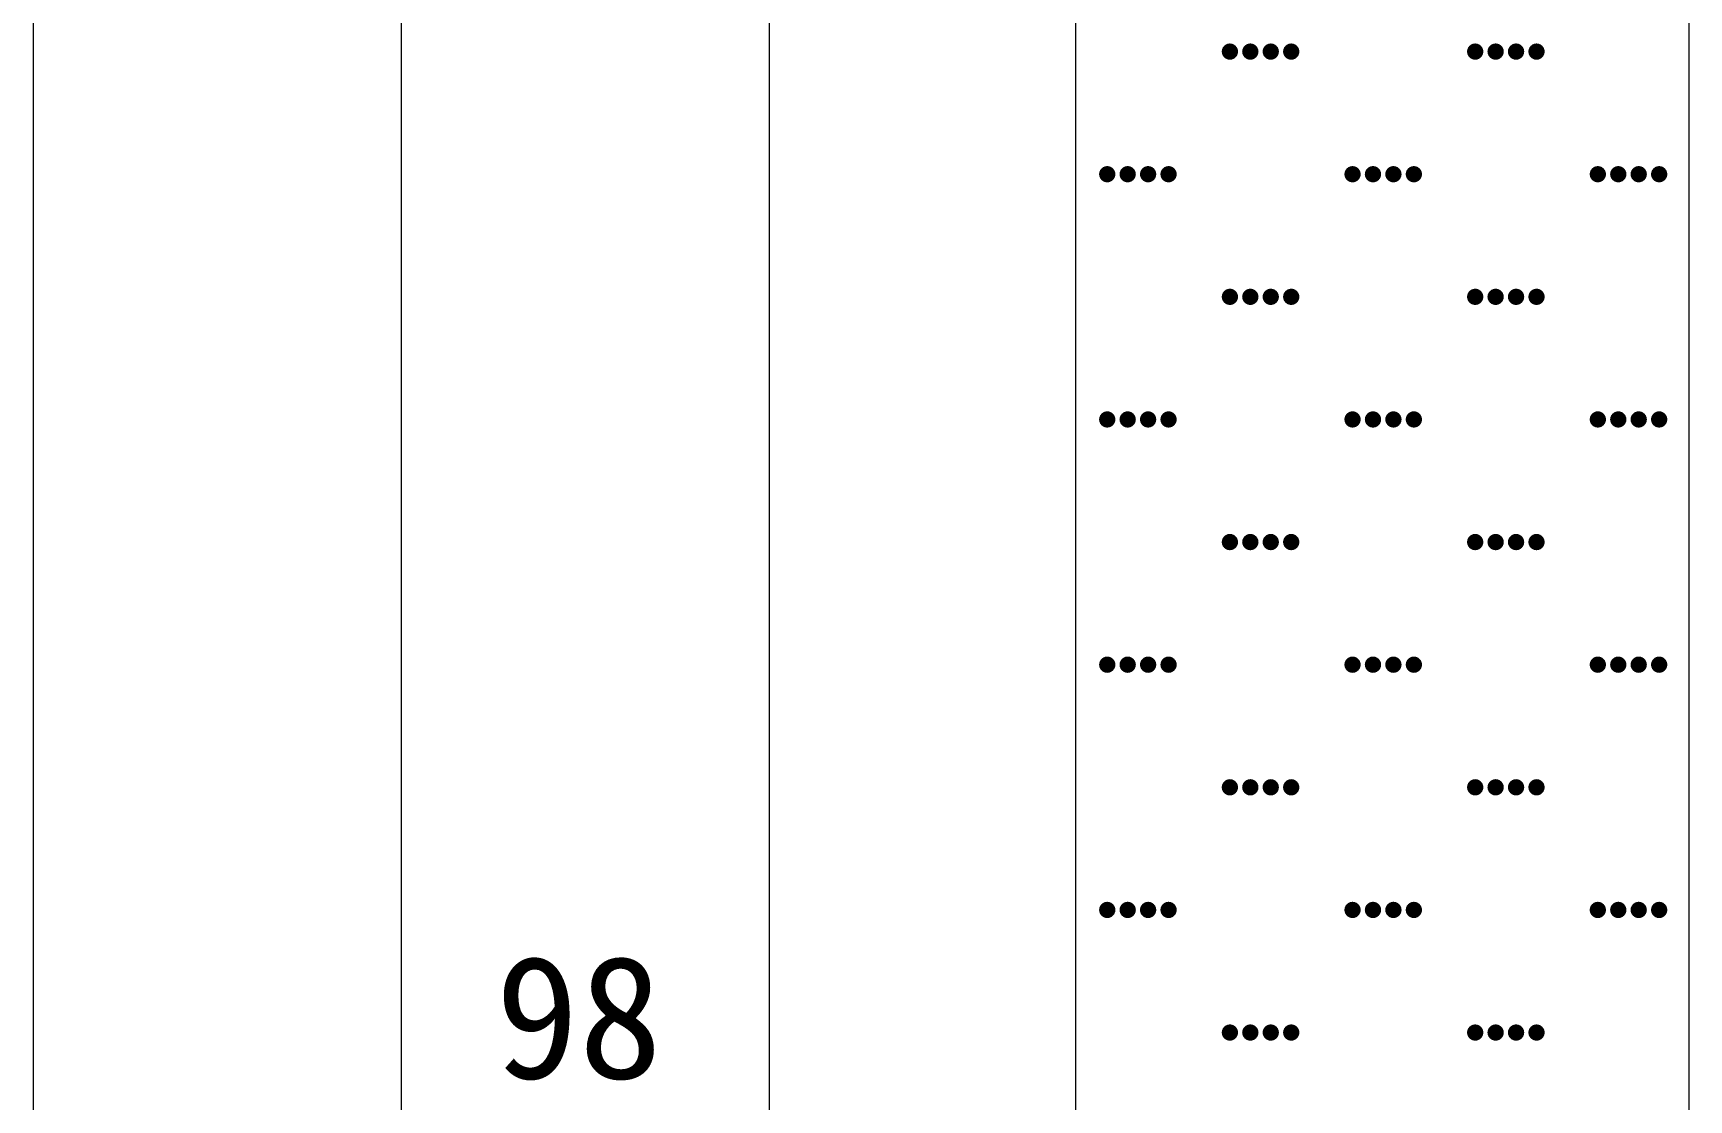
# Model space of a CAD drawing. Header units: inches. Extents: x -27 to 109, y -724 to 26.
# Drawn here: x 14.68 to 20.08, y -572.1 to -568.62 of the extents above; entities that cross this region are included whole.
import ezdxf

# ---------------------------------------------------------------- set-up
doc = ezdxf.new("R2010")
doc.units = ezdxf.units.IN
doc.header["$MEASUREMENT"] = 0
doc.layers.get('0').update_dxf_attribs({"lineweight": 0})
doc.styles.add('宋体', font='')
doc.styles.get('宋体').set_extended_font_data('宋体')

# ---------------------------------------------------------------- blocks, each defined once
blk = doc.blocks.new('lr_block_87')
at = {"true_color": 0x000000}
for points in [[(18.6105, -568.6876), (18.6114, -568.6807), (18.6105, -568.6737), (18.6078, -568.6673), (18.6035, -568.6619), (18.5981, -568.6576), (18.5917, -568.6549), (18.5847, -568.654), (18.5778, -568.6549), (18.5714, -568.6576), (18.5659, -568.6619), (18.5617, -568.6673), (18.559, -568.6737), (18.5581, -568.6807), (18.559, -568.6876), (18.5617, -568.694), (18.5659, -568.6995), (18.5714, -568.7037), (18.5778, -568.7064), (18.5847, -568.7073), (18.5917, -568.7064), (18.5981, -568.7037), (18.6035, -568.6995), (18.6078, -568.694)], [(18.6771, -568.6876), (18.6781, -568.6807), (18.6771, -568.6737), (18.6745, -568.6673), (18.6702, -568.6619), (18.6647, -568.6576), (18.6583, -568.6549), (18.6514, -568.654), (18.6445, -568.6549), (18.6381, -568.6576), (18.6326, -568.6619), (18.6283, -568.6673), (18.6257, -568.6737), (18.6247, -568.6807), (18.6257, -568.6876), (18.6283, -568.694), (18.6326, -568.6995), (18.6381, -568.7037), (18.6445, -568.7064), (18.6514, -568.7073), (18.6583, -568.7064), (18.6647, -568.7037), (18.6702, -568.6995), (18.6745, -568.694)], [(18.7438, -568.6876), (18.7447, -568.6807), (18.7438, -568.6737), (18.7411, -568.6673), (18.7369, -568.6619), (18.7314, -568.6576), (18.725, -568.6549), (18.7181, -568.654), (18.7111, -568.6549), (18.7047, -568.6576), (18.6993, -568.6619), (18.695, -568.6673), (18.6923, -568.6737), (18.6914, -568.6807), (18.6923, -568.6876), (18.695, -568.694), (18.6993, -568.6995), (18.7047, -568.7037), (18.7111, -568.7064), (18.7181, -568.7073), (18.725, -568.7064), (18.7314, -568.7037), (18.7369, -568.6995), (18.7411, -568.694)], [(18.8105, -568.6876), (18.8114, -568.6807), (18.8105, -568.6737), (18.8078, -568.6673), (18.8035, -568.6619), (18.7981, -568.6576), (18.7917, -568.6549), (18.7847, -568.654), (18.7778, -568.6549), (18.7714, -568.6576), (18.7659, -568.6619), (18.7617, -568.6673), (18.759, -568.6737), (18.7581, -568.6807), (18.759, -568.6876), (18.7617, -568.694), (18.7659, -568.6995), (18.7714, -568.7037), (18.7778, -568.7064), (18.7847, -568.7073), (18.7917, -568.7064), (18.7981, -568.7037), (18.8035, -568.6995), (18.8078, -568.694)], [(19.4105, -568.6876), (19.4114, -568.6807), (19.4105, -568.6737), (19.4078, -568.6673), (19.4035, -568.6619), (19.3981, -568.6576), (19.3917, -568.6549), (19.3847, -568.654), (19.3778, -568.6549), (19.3714, -568.6576), (19.3659, -568.6619), (19.3617, -568.6673), (19.359, -568.6737), (19.3581, -568.6807), (19.359, -568.6876), (19.3617, -568.694), (19.3659, -568.6995), (19.3714, -568.7037), (19.3778, -568.7064), (19.3847, -568.7073), (19.3917, -568.7064), (19.3981, -568.7037), (19.4035, -568.6995), (19.4078, -568.694)], [(19.4771, -568.6876), (19.4781, -568.6807), (19.4771, -568.6737), (19.4745, -568.6673), (19.4702, -568.6619), (19.4647, -568.6576), (19.4583, -568.6549), (19.4514, -568.654), (19.4445, -568.6549), (19.4381, -568.6576), (19.4326, -568.6619), (19.4283, -568.6673), (19.4257, -568.6737), (19.4247, -568.6807), (19.4257, -568.6876), (19.4283, -568.694), (19.4326, -568.6995), (19.4381, -568.7037), (19.4445, -568.7064), (19.4514, -568.7073), (19.4583, -568.7064), (19.4647, -568.7037), (19.4702, -568.6995), (19.4745, -568.694)], [(19.5438, -568.6876), (19.5447, -568.6807), (19.5438, -568.6737), (19.5411, -568.6673), (19.5369, -568.6619), (19.5314, -568.6576), (19.525, -568.6549), (19.5181, -568.654), (19.5111, -568.6549), (19.5047, -568.6576), (19.4993, -568.6619), (19.495, -568.6673), (19.4923, -568.6737), (19.4914, -568.6807), (19.4923, -568.6876), (19.495, -568.694), (19.4993, -568.6995), (19.5047, -568.7037), (19.5111, -568.7064), (19.5181, -568.7073), (19.525, -568.7064), (19.5314, -568.7037), (19.5369, -568.6995), (19.5411, -568.694)], [(19.6105, -568.6876), (19.6114, -568.6807), (19.6105, -568.6737), (19.6078, -568.6673), (19.6035, -568.6619), (19.5981, -568.6576), (19.5917, -568.6549), (19.5847, -568.654), (19.5778, -568.6549), (19.5714, -568.6576), (19.5659, -568.6619), (19.5617, -568.6673), (19.559, -568.6737), (19.5581, -568.6807), (19.559, -568.6876), (19.5617, -568.694), (19.5659, -568.6995), (19.5714, -568.7037), (19.5778, -568.7064), (19.5847, -568.7073), (19.5917, -568.7064), (19.5981, -568.7037), (19.6035, -568.6995), (19.6078, -568.694)], [(18.2105, -569.0876), (18.2114, -569.0807), (18.2105, -569.0737), (18.2078, -569.0673), (18.2035, -569.0619), (18.1981, -569.0576), (18.1917, -569.0549), (18.1847, -569.054), (18.1778, -569.0549), (18.1714, -569.0576), (18.1659, -569.0619), (18.1617, -569.0673), (18.159, -569.0737), (18.1581, -569.0807), (18.159, -569.0876), (18.1617, -569.094), (18.1659, -569.0995), (18.1714, -569.1037), (18.1778, -569.1064), (18.1847, -569.1073), (18.1917, -569.1064), (18.1981, -569.1037), (18.2035, -569.0995), (18.2078, -569.094)], [(18.2771, -569.0876), (18.2781, -569.0807), (18.2771, -569.0737), (18.2745, -569.0673), (18.2702, -569.0619), (18.2647, -569.0576), (18.2583, -569.0549), (18.2514, -569.054), (18.2445, -569.0549), (18.2381, -569.0576), (18.2326, -569.0619), (18.2283, -569.0673), (18.2257, -569.0737), (18.2247, -569.0807), (18.2257, -569.0876), (18.2283, -569.094), (18.2326, -569.0995), (18.2381, -569.1037), (18.2445, -569.1064), (18.2514, -569.1073), (18.2583, -569.1064), (18.2647, -569.1037), (18.2702, -569.0995), (18.2745, -569.094)], [(18.3438, -569.0876), (18.3447, -569.0807), (18.3438, -569.0737), (18.3411, -569.0673), (18.3369, -569.0619), (18.3314, -569.0576), (18.325, -569.0549), (18.3181, -569.054), (18.3111, -569.0549), (18.3047, -569.0576), (18.2993, -569.0619), (18.295, -569.0673), (18.2923, -569.0737), (18.2914, -569.0807), (18.2923, -569.0876), (18.295, -569.094), (18.2993, -569.0995), (18.3047, -569.1037), (18.3111, -569.1064), (18.3181, -569.1073), (18.325, -569.1064), (18.3314, -569.1037), (18.3369, -569.0995), (18.3411, -569.094)], [(18.4105, -569.0876), (18.4114, -569.0807), (18.4105, -569.0737), (18.4078, -569.0673), (18.4035, -569.0619), (18.3981, -569.0576), (18.3917, -569.0549), (18.3847, -569.054), (18.3778, -569.0549), (18.3714, -569.0576), (18.3659, -569.0619), (18.3617, -569.0673), (18.359, -569.0737), (18.3581, -569.0807), (18.359, -569.0876), (18.3617, -569.094), (18.3659, -569.0995), (18.3714, -569.1037), (18.3778, -569.1064), (18.3847, -569.1073), (18.3917, -569.1064), (18.3981, -569.1037), (18.4035, -569.0995), (18.4078, -569.094)], [(19.0105, -569.0876), (19.0114, -569.0807), (19.0105, -569.0737), (19.0078, -569.0673), (19.0035, -569.0619), (18.9981, -569.0576), (18.9917, -569.0549), (18.9847, -569.054), (18.9778, -569.0549), (18.9714, -569.0576), (18.9659, -569.0619), (18.9617, -569.0673), (18.959, -569.0737), (18.9581, -569.0807), (18.959, -569.0876), (18.9617, -569.094), (18.9659, -569.0995), (18.9714, -569.1037), (18.9778, -569.1064), (18.9847, -569.1073), (18.9917, -569.1064), (18.9981, -569.1037), (19.0035, -569.0995), (19.0078, -569.094)], [(19.0771, -569.0876), (19.0781, -569.0807), (19.0771, -569.0737), (19.0745, -569.0673), (19.0702, -569.0619), (19.0647, -569.0576), (19.0583, -569.0549), (19.0514, -569.054), (19.0445, -569.0549), (19.0381, -569.0576), (19.0326, -569.0619), (19.0283, -569.0673), (19.0257, -569.0737), (19.0247, -569.0807), (19.0257, -569.0876), (19.0283, -569.094), (19.0326, -569.0995), (19.0381, -569.1037), (19.0445, -569.1064), (19.0514, -569.1073), (19.0583, -569.1064), (19.0647, -569.1037), (19.0702, -569.0995), (19.0745, -569.094)], [(19.1438, -569.0876), (19.1447, -569.0807), (19.1438, -569.0737), (19.1411, -569.0673), (19.1369, -569.0619), (19.1314, -569.0576), (19.125, -569.0549), (19.1181, -569.054), (19.1111, -569.0549), (19.1047, -569.0576), (19.0993, -569.0619), (19.095, -569.0673), (19.0923, -569.0737), (19.0914, -569.0807), (19.0923, -569.0876), (19.095, -569.094), (19.0993, -569.0995), (19.1047, -569.1037), (19.1111, -569.1064), (19.1181, -569.1073), (19.125, -569.1064), (19.1314, -569.1037), (19.1369, -569.0995), (19.1411, -569.094)], [(19.2105, -569.0876), (19.2114, -569.0807), (19.2105, -569.0737), (19.2078, -569.0673), (19.2035, -569.0619), (19.1981, -569.0576), (19.1917, -569.0549), (19.1847, -569.054), (19.1778, -569.0549), (19.1714, -569.0576), (19.1659, -569.0619), (19.1617, -569.0673), (19.159, -569.0737), (19.1581, -569.0807), (19.159, -569.0876), (19.1617, -569.094), (19.1659, -569.0995), (19.1714, -569.1037), (19.1778, -569.1064), (19.1847, -569.1073), (19.1917, -569.1064), (19.1981, -569.1037), (19.2035, -569.0995), (19.2078, -569.094)], [(19.8105, -569.0876), (19.8114, -569.0807), (19.8105, -569.0737), (19.8078, -569.0673), (19.8035, -569.0619), (19.7981, -569.0576), (19.7917, -569.0549), (19.7847, -569.054), (19.7778, -569.0549), (19.7714, -569.0576), (19.7659, -569.0619), (19.7617, -569.0673), (19.759, -569.0737), (19.7581, -569.0807), (19.759, -569.0876), (19.7617, -569.094), (19.7659, -569.0995), (19.7714, -569.1037), (19.7778, -569.1064), (19.7847, -569.1073), (19.7917, -569.1064), (19.7981, -569.1037), (19.8035, -569.0995), (19.8078, -569.094)], [(19.8771, -569.0876), (19.8781, -569.0807), (19.8771, -569.0737), (19.8745, -569.0673), (19.8702, -569.0619), (19.8647, -569.0576), (19.8583, -569.0549), (19.8514, -569.054), (19.8445, -569.0549), (19.8381, -569.0576), (19.8326, -569.0619), (19.8283, -569.0673), (19.8257, -569.0737), (19.8247, -569.0807), (19.8257, -569.0876), (19.8283, -569.094), (19.8326, -569.0995), (19.8381, -569.1037), (19.8445, -569.1064), (19.8514, -569.1073), (19.8583, -569.1064), (19.8647, -569.1037), (19.8702, -569.0995), (19.8745, -569.094)], [(19.9438, -569.0876), (19.9447, -569.0807), (19.9438, -569.0737), (19.9411, -569.0673), (19.9369, -569.0619), (19.9314, -569.0576), (19.925, -569.0549), (19.9181, -569.054), (19.9111, -569.0549), (19.9047, -569.0576), (19.8993, -569.0619), (19.895, -569.0673), (19.8923, -569.0737), (19.8914, -569.0807), (19.8923, -569.0876), (19.895, -569.094), (19.8993, -569.0995), (19.9047, -569.1037), (19.9111, -569.1064), (19.9181, -569.1073), (19.925, -569.1064), (19.9314, -569.1037), (19.9369, -569.0995), (19.9411, -569.094)], [(20.0105, -569.0876), (20.0114, -569.0807), (20.0105, -569.0737), (20.0078, -569.0673), (20.0035, -569.0619), (19.9981, -569.0576), (19.9917, -569.0549), (19.9847, -569.054), (19.9778, -569.0549), (19.9714, -569.0576), (19.9659, -569.0619), (19.9617, -569.0673), (19.959, -569.0737), (19.9581, -569.0807), (19.959, -569.0876), (19.9617, -569.094), (19.9659, -569.0995), (19.9714, -569.1037), (19.9778, -569.1064), (19.9847, -569.1073), (19.9917, -569.1064), (19.9981, -569.1037), (20.0035, -569.0995), (20.0078, -569.094)], [(18.6105, -569.4876), (18.6114, -569.4807), (18.6105, -569.4737), (18.6078, -569.4673), (18.6035, -569.4619), (18.5981, -569.4576), (18.5917, -569.4549), (18.5847, -569.454), (18.5778, -569.4549), (18.5714, -569.4576), (18.5659, -569.4619), (18.5617, -569.4673), (18.559, -569.4737), (18.5581, -569.4807), (18.559, -569.4876), (18.5617, -569.494), (18.5659, -569.4995), (18.5714, -569.5037), (18.5778, -569.5064), (18.5847, -569.5073), (18.5917, -569.5064), (18.5981, -569.5037), (18.6035, -569.4995), (18.6078, -569.494)], [(18.6771, -569.4876), (18.6781, -569.4807), (18.6771, -569.4737), (18.6745, -569.4673), (18.6702, -569.4619), (18.6647, -569.4576), (18.6583, -569.4549), (18.6514, -569.454), (18.6445, -569.4549), (18.6381, -569.4576), (18.6326, -569.4619), (18.6283, -569.4673), (18.6257, -569.4737), (18.6247, -569.4807), (18.6257, -569.4876), (18.6283, -569.494), (18.6326, -569.4995), (18.6381, -569.5037), (18.6445, -569.5064), (18.6514, -569.5073), (18.6583, -569.5064), (18.6647, -569.5037), (18.6702, -569.4995), (18.6745, -569.494)], [(18.7438, -569.4876), (18.7447, -569.4807), (18.7438, -569.4737), (18.7411, -569.4673), (18.7369, -569.4619), (18.7314, -569.4576), (18.725, -569.4549), (18.7181, -569.454), (18.7111, -569.4549), (18.7047, -569.4576), (18.6993, -569.4619), (18.695, -569.4673), (18.6923, -569.4737), (18.6914, -569.4807), (18.6923, -569.4876), (18.695, -569.494), (18.6993, -569.4995), (18.7047, -569.5037), (18.7111, -569.5064), (18.7181, -569.5073), (18.725, -569.5064), (18.7314, -569.5037), (18.7369, -569.4995), (18.7411, -569.494)], [(18.8105, -569.4876), (18.8114, -569.4807), (18.8105, -569.4737), (18.8078, -569.4673), (18.8035, -569.4619), (18.7981, -569.4576), (18.7917, -569.4549), (18.7847, -569.454), (18.7778, -569.4549), (18.7714, -569.4576), (18.7659, -569.4619), (18.7617, -569.4673), (18.759, -569.4737), (18.7581, -569.4807), (18.759, -569.4876), (18.7617, -569.494), (18.7659, -569.4995), (18.7714, -569.5037), (18.7778, -569.5064), (18.7847, -569.5073), (18.7917, -569.5064), (18.7981, -569.5037), (18.8035, -569.4995), (18.8078, -569.494)], [(19.4105, -569.4876), (19.4114, -569.4807), (19.4105, -569.4737), (19.4078, -569.4673), (19.4035, -569.4619), (19.3981, -569.4576), (19.3917, -569.4549), (19.3847, -569.454), (19.3778, -569.4549), (19.3714, -569.4576), (19.3659, -569.4619), (19.3617, -569.4673), (19.359, -569.4737), (19.3581, -569.4807), (19.359, -569.4876), (19.3617, -569.494), (19.3659, -569.4995), (19.3714, -569.5037), (19.3778, -569.5064), (19.3847, -569.5073), (19.3917, -569.5064), (19.3981, -569.5037), (19.4035, -569.4995), (19.4078, -569.494)], [(19.4771, -569.4876), (19.4781, -569.4807), (19.4771, -569.4737), (19.4745, -569.4673), (19.4702, -569.4619), (19.4647, -569.4576), (19.4583, -569.4549), (19.4514, -569.454), (19.4445, -569.4549), (19.4381, -569.4576), (19.4326, -569.4619), (19.4283, -569.4673), (19.4257, -569.4737), (19.4247, -569.4807), (19.4257, -569.4876), (19.4283, -569.494), (19.4326, -569.4995), (19.4381, -569.5037), (19.4445, -569.5064), (19.4514, -569.5073), (19.4583, -569.5064), (19.4647, -569.5037), (19.4702, -569.4995), (19.4745, -569.494)], [(19.5438, -569.4876), (19.5447, -569.4807), (19.5438, -569.4737), (19.5411, -569.4673), (19.5369, -569.4619), (19.5314, -569.4576), (19.525, -569.4549), (19.5181, -569.454), (19.5111, -569.4549), (19.5047, -569.4576), (19.4993, -569.4619), (19.495, -569.4673), (19.4923, -569.4737), (19.4914, -569.4807), (19.4923, -569.4876), (19.495, -569.494), (19.4993, -569.4995), (19.5047, -569.5037), (19.5111, -569.5064), (19.5181, -569.5073), (19.525, -569.5064), (19.5314, -569.5037), (19.5369, -569.4995), (19.5411, -569.494)], [(19.6105, -569.4876), (19.6114, -569.4807), (19.6105, -569.4737), (19.6078, -569.4673), (19.6035, -569.4619), (19.5981, -569.4576), (19.5917, -569.4549), (19.5847, -569.454), (19.5778, -569.4549), (19.5714, -569.4576), (19.5659, -569.4619), (19.5617, -569.4673), (19.559, -569.4737), (19.5581, -569.4807), (19.559, -569.4876), (19.5617, -569.494), (19.5659, -569.4995), (19.5714, -569.5037), (19.5778, -569.5064), (19.5847, -569.5073), (19.5917, -569.5064), (19.5981, -569.5037), (19.6035, -569.4995), (19.6078, -569.494)], [(18.2105, -569.8876), (18.2114, -569.8807), (18.2105, -569.8737), (18.2078, -569.8673), (18.2035, -569.8619), (18.1981, -569.8576), (18.1917, -569.8549), (18.1847, -569.854), (18.1778, -569.8549), (18.1714, -569.8576), (18.1659, -569.8619), (18.1617, -569.8673), (18.159, -569.8737), (18.1581, -569.8807), (18.159, -569.8876), (18.1617, -569.894), (18.1659, -569.8995), (18.1714, -569.9037), (18.1778, -569.9064), (18.1847, -569.9073), (18.1917, -569.9064), (18.1981, -569.9037), (18.2035, -569.8995), (18.2078, -569.894)], [(18.2771, -569.8876), (18.2781, -569.8807), (18.2771, -569.8737), (18.2745, -569.8673), (18.2702, -569.8619), (18.2647, -569.8576), (18.2583, -569.8549), (18.2514, -569.854), (18.2445, -569.8549), (18.2381, -569.8576), (18.2326, -569.8619), (18.2283, -569.8673), (18.2257, -569.8737), (18.2247, -569.8807), (18.2257, -569.8876), (18.2283, -569.894), (18.2326, -569.8995), (18.2381, -569.9037), (18.2445, -569.9064), (18.2514, -569.9073), (18.2583, -569.9064), (18.2647, -569.9037), (18.2702, -569.8995), (18.2745, -569.894)], [(18.3438, -569.8876), (18.3447, -569.8807), (18.3438, -569.8737), (18.3411, -569.8673), (18.3369, -569.8619), (18.3314, -569.8576), (18.325, -569.8549), (18.3181, -569.854), (18.3111, -569.8549), (18.3047, -569.8576), (18.2993, -569.8619), (18.295, -569.8673), (18.2923, -569.8737), (18.2914, -569.8807), (18.2923, -569.8876), (18.295, -569.894), (18.2993, -569.8995), (18.3047, -569.9037), (18.3111, -569.9064), (18.3181, -569.9073), (18.325, -569.9064), (18.3314, -569.9037), (18.3369, -569.8995), (18.3411, -569.894)], [(18.4105, -569.8876), (18.4114, -569.8807), (18.4105, -569.8737), (18.4078, -569.8673), (18.4035, -569.8619), (18.3981, -569.8576), (18.3917, -569.8549), (18.3847, -569.854), (18.3778, -569.8549), (18.3714, -569.8576), (18.3659, -569.8619), (18.3617, -569.8673), (18.359, -569.8737), (18.3581, -569.8807), (18.359, -569.8876), (18.3617, -569.894), (18.3659, -569.8995), (18.3714, -569.9037), (18.3778, -569.9064), (18.3847, -569.9073), (18.3917, -569.9064), (18.3981, -569.9037), (18.4035, -569.8995), (18.4078, -569.894)], [(19.0105, -569.8876), (19.0114, -569.8807), (19.0105, -569.8737), (19.0078, -569.8673), (19.0035, -569.8619), (18.9981, -569.8576), (18.9917, -569.8549), (18.9847, -569.854), (18.9778, -569.8549), (18.9714, -569.8576), (18.9659, -569.8619), (18.9617, -569.8673), (18.959, -569.8737), (18.9581, -569.8807), (18.959, -569.8876), (18.9617, -569.894), (18.9659, -569.8995), (18.9714, -569.9037), (18.9778, -569.9064), (18.9847, -569.9073), (18.9917, -569.9064), (18.9981, -569.9037), (19.0035, -569.8995), (19.0078, -569.894)], [(19.0771, -569.8876), (19.0781, -569.8807), (19.0771, -569.8737), (19.0745, -569.8673), (19.0702, -569.8619), (19.0647, -569.8576), (19.0583, -569.8549), (19.0514, -569.854), (19.0445, -569.8549), (19.0381, -569.8576), (19.0326, -569.8619), (19.0283, -569.8673), (19.0257, -569.8737), (19.0247, -569.8807), (19.0257, -569.8876), (19.0283, -569.894), (19.0326, -569.8995), (19.0381, -569.9037), (19.0445, -569.9064), (19.0514, -569.9073), (19.0583, -569.9064), (19.0647, -569.9037), (19.0702, -569.8995), (19.0745, -569.894)], [(19.1438, -569.8876), (19.1447, -569.8807), (19.1438, -569.8737), (19.1411, -569.8673), (19.1369, -569.8619), (19.1314, -569.8576), (19.125, -569.8549), (19.1181, -569.854), (19.1111, -569.8549), (19.1047, -569.8576), (19.0993, -569.8619), (19.095, -569.8673), (19.0923, -569.8737), (19.0914, -569.8807), (19.0923, -569.8876), (19.095, -569.894), (19.0993, -569.8995), (19.1047, -569.9037), (19.1111, -569.9064), (19.1181, -569.9073), (19.125, -569.9064), (19.1314, -569.9037), (19.1369, -569.8995), (19.1411, -569.894)], [(19.2105, -569.8876), (19.2114, -569.8807), (19.2105, -569.8737), (19.2078, -569.8673), (19.2035, -569.8619), (19.1981, -569.8576), (19.1917, -569.8549), (19.1847, -569.854), (19.1778, -569.8549), (19.1714, -569.8576), (19.1659, -569.8619), (19.1617, -569.8673), (19.159, -569.8737), (19.1581, -569.8807), (19.159, -569.8876), (19.1617, -569.894), (19.1659, -569.8995), (19.1714, -569.9037), (19.1778, -569.9064), (19.1847, -569.9073), (19.1917, -569.9064), (19.1981, -569.9037), (19.2035, -569.8995), (19.2078, -569.894)], [(19.8105, -569.8876), (19.8114, -569.8807), (19.8105, -569.8737), (19.8078, -569.8673), (19.8035, -569.8619), (19.7981, -569.8576), (19.7917, -569.8549), (19.7847, -569.854), (19.7778, -569.8549), (19.7714, -569.8576), (19.7659, -569.8619), (19.7617, -569.8673), (19.759, -569.8737), (19.7581, -569.8807), (19.759, -569.8876), (19.7617, -569.894), (19.7659, -569.8995), (19.7714, -569.9037), (19.7778, -569.9064), (19.7847, -569.9073), (19.7917, -569.9064), (19.7981, -569.9037), (19.8035, -569.8995), (19.8078, -569.894)], [(19.8771, -569.8876), (19.8781, -569.8807), (19.8771, -569.8737), (19.8745, -569.8673), (19.8702, -569.8619), (19.8647, -569.8576), (19.8583, -569.8549), (19.8514, -569.854), (19.8445, -569.8549), (19.8381, -569.8576), (19.8326, -569.8619), (19.8283, -569.8673), (19.8257, -569.8737), (19.8247, -569.8807), (19.8257, -569.8876), (19.8283, -569.894), (19.8326, -569.8995), (19.8381, -569.9037), (19.8445, -569.9064), (19.8514, -569.9073), (19.8583, -569.9064), (19.8647, -569.9037), (19.8702, -569.8995), (19.8745, -569.894)], [(19.9438, -569.8876), (19.9447, -569.8807), (19.9438, -569.8737), (19.9411, -569.8673), (19.9369, -569.8619), (19.9314, -569.8576), (19.925, -569.8549), (19.9181, -569.854), (19.9111, -569.8549), (19.9047, -569.8576), (19.8993, -569.8619), (19.895, -569.8673), (19.8923, -569.8737), (19.8914, -569.8807), (19.8923, -569.8876), (19.895, -569.894), (19.8993, -569.8995), (19.9047, -569.9037), (19.9111, -569.9064), (19.9181, -569.9073), (19.925, -569.9064), (19.9314, -569.9037), (19.9369, -569.8995), (19.9411, -569.894)], [(20.0105, -569.8876), (20.0114, -569.8807), (20.0105, -569.8737), (20.0078, -569.8673), (20.0035, -569.8619), (19.9981, -569.8576), (19.9917, -569.8549), (19.9847, -569.854), (19.9778, -569.8549), (19.9714, -569.8576), (19.9659, -569.8619), (19.9617, -569.8673), (19.959, -569.8737), (19.9581, -569.8807), (19.959, -569.8876), (19.9617, -569.894), (19.9659, -569.8995), (19.9714, -569.9037), (19.9778, -569.9064), (19.9847, -569.9073), (19.9917, -569.9064), (19.9981, -569.9037), (20.0035, -569.8995), (20.0078, -569.894)], [(18.6105, -570.2876), (18.6114, -570.2807), (18.6105, -570.2737), (18.6078, -570.2673), (18.6035, -570.2619), (18.5981, -570.2576), (18.5917, -570.2549), (18.5847, -570.254), (18.5778, -570.2549), (18.5714, -570.2576), (18.5659, -570.2619), (18.5617, -570.2673), (18.559, -570.2737), (18.5581, -570.2807), (18.559, -570.2876), (18.5617, -570.294), (18.5659, -570.2995), (18.5714, -570.3037), (18.5778, -570.3064), (18.5847, -570.3073), (18.5917, -570.3064), (18.5981, -570.3037), (18.6035, -570.2995), (18.6078, -570.294)], [(18.6771, -570.2876), (18.6781, -570.2807), (18.6771, -570.2737), (18.6745, -570.2673), (18.6702, -570.2619), (18.6647, -570.2576), (18.6583, -570.2549), (18.6514, -570.254), (18.6445, -570.2549), (18.6381, -570.2576), (18.6326, -570.2619), (18.6283, -570.2673), (18.6257, -570.2737), (18.6247, -570.2807), (18.6257, -570.2876), (18.6283, -570.294), (18.6326, -570.2995), (18.6381, -570.3037), (18.6445, -570.3064), (18.6514, -570.3073), (18.6583, -570.3064), (18.6647, -570.3037), (18.6702, -570.2995), (18.6745, -570.294)], [(18.7438, -570.2876), (18.7447, -570.2807), (18.7438, -570.2737), (18.7411, -570.2673), (18.7369, -570.2619), (18.7314, -570.2576), (18.725, -570.2549), (18.7181, -570.254), (18.7111, -570.2549), (18.7047, -570.2576), (18.6993, -570.2619), (18.695, -570.2673), (18.6923, -570.2737), (18.6914, -570.2807), (18.6923, -570.2876), (18.695, -570.294), (18.6993, -570.2995), (18.7047, -570.3037), (18.7111, -570.3064), (18.7181, -570.3073), (18.725, -570.3064), (18.7314, -570.3037), (18.7369, -570.2995), (18.7411, -570.294)], [(18.8105, -570.2876), (18.8114, -570.2807), (18.8105, -570.2737), (18.8078, -570.2673), (18.8035, -570.2619), (18.7981, -570.2576), (18.7917, -570.2549), (18.7847, -570.254), (18.7778, -570.2549), (18.7714, -570.2576), (18.7659, -570.2619), (18.7617, -570.2673), (18.759, -570.2737), (18.7581, -570.2807), (18.759, -570.2876), (18.7617, -570.294), (18.7659, -570.2995), (18.7714, -570.3037), (18.7778, -570.3064), (18.7847, -570.3073), (18.7917, -570.3064), (18.7981, -570.3037), (18.8035, -570.2995), (18.8078, -570.294)], [(19.4105, -570.2876), (19.4114, -570.2807), (19.4105, -570.2737), (19.4078, -570.2673), (19.4035, -570.2619), (19.3981, -570.2576), (19.3917, -570.2549), (19.3847, -570.254), (19.3778, -570.2549), (19.3714, -570.2576), (19.3659, -570.2619), (19.3617, -570.2673), (19.359, -570.2737), (19.3581, -570.2807), (19.359, -570.2876), (19.3617, -570.294), (19.3659, -570.2995), (19.3714, -570.3037), (19.3778, -570.3064), (19.3847, -570.3073), (19.3917, -570.3064), (19.3981, -570.3037), (19.4035, -570.2995), (19.4078, -570.294)], [(19.4771, -570.2876), (19.4781, -570.2807), (19.4771, -570.2737), (19.4745, -570.2673), (19.4702, -570.2619), (19.4647, -570.2576), (19.4583, -570.2549), (19.4514, -570.254), (19.4445, -570.2549), (19.4381, -570.2576), (19.4326, -570.2619), (19.4283, -570.2673), (19.4257, -570.2737), (19.4247, -570.2807), (19.4257, -570.2876), (19.4283, -570.294), (19.4326, -570.2995), (19.4381, -570.3037), (19.4445, -570.3064), (19.4514, -570.3073), (19.4583, -570.3064), (19.4647, -570.3037), (19.4702, -570.2995), (19.4745, -570.294)], [(19.5438, -570.2876), (19.5447, -570.2807), (19.5438, -570.2737), (19.5411, -570.2673), (19.5369, -570.2619), (19.5314, -570.2576), (19.525, -570.2549), (19.5181, -570.254), (19.5111, -570.2549), (19.5047, -570.2576), (19.4993, -570.2619), (19.495, -570.2673), (19.4923, -570.2737), (19.4914, -570.2807), (19.4923, -570.2876), (19.495, -570.294), (19.4993, -570.2995), (19.5047, -570.3037), (19.5111, -570.3064), (19.5181, -570.3073), (19.525, -570.3064), (19.5314, -570.3037), (19.5369, -570.2995), (19.5411, -570.294)], [(19.6105, -570.2876), (19.6114, -570.2807), (19.6105, -570.2737), (19.6078, -570.2673), (19.6035, -570.2619), (19.5981, -570.2576), (19.5917, -570.2549), (19.5847, -570.254), (19.5778, -570.2549), (19.5714, -570.2576), (19.5659, -570.2619), (19.5617, -570.2673), (19.559, -570.2737), (19.5581, -570.2807), (19.559, -570.2876), (19.5617, -570.294), (19.5659, -570.2995), (19.5714, -570.3037), (19.5778, -570.3064), (19.5847, -570.3073), (19.5917, -570.3064), (19.5981, -570.3037), (19.6035, -570.2995), (19.6078, -570.294)], [(18.2105, -570.6876), (18.2114, -570.6807), (18.2105, -570.6737), (18.2078, -570.6673), (18.2035, -570.6619), (18.1981, -570.6576), (18.1917, -570.6549), (18.1847, -570.654), (18.1778, -570.6549), (18.1714, -570.6576), (18.1659, -570.6619), (18.1617, -570.6673), (18.159, -570.6737), (18.1581, -570.6807), (18.159, -570.6876), (18.1617, -570.694), (18.1659, -570.6995), (18.1714, -570.7037), (18.1778, -570.7064), (18.1847, -570.7073), (18.1917, -570.7064), (18.1981, -570.7037), (18.2035, -570.6995), (18.2078, -570.694)], [(18.2771, -570.6876), (18.2781, -570.6807), (18.2771, -570.6737), (18.2745, -570.6673), (18.2702, -570.6619), (18.2647, -570.6576), (18.2583, -570.6549), (18.2514, -570.654), (18.2445, -570.6549), (18.2381, -570.6576), (18.2326, -570.6619), (18.2283, -570.6673), (18.2257, -570.6737), (18.2247, -570.6807), (18.2257, -570.6876), (18.2283, -570.694), (18.2326, -570.6995), (18.2381, -570.7037), (18.2445, -570.7064), (18.2514, -570.7073), (18.2583, -570.7064), (18.2647, -570.7037), (18.2702, -570.6995), (18.2745, -570.694)], [(18.3438, -570.6876), (18.3447, -570.6807), (18.3438, -570.6737), (18.3411, -570.6673), (18.3369, -570.6619), (18.3314, -570.6576), (18.325, -570.6549), (18.3181, -570.654), (18.3111, -570.6549), (18.3047, -570.6576), (18.2993, -570.6619), (18.295, -570.6673), (18.2923, -570.6737), (18.2914, -570.6807), (18.2923, -570.6876), (18.295, -570.694), (18.2993, -570.6995), (18.3047, -570.7037), (18.3111, -570.7064), (18.3181, -570.7073), (18.325, -570.7064), (18.3314, -570.7037), (18.3369, -570.6995), (18.3411, -570.694)], [(18.4105, -570.6876), (18.4114, -570.6807), (18.4105, -570.6737), (18.4078, -570.6673), (18.4035, -570.6619), (18.3981, -570.6576), (18.3917, -570.6549), (18.3847, -570.654), (18.3778, -570.6549), (18.3714, -570.6576), (18.3659, -570.6619), (18.3617, -570.6673), (18.359, -570.6737), (18.3581, -570.6807), (18.359, -570.6876), (18.3617, -570.694), (18.3659, -570.6995), (18.3714, -570.7037), (18.3778, -570.7064), (18.3847, -570.7073), (18.3917, -570.7064), (18.3981, -570.7037), (18.4035, -570.6995), (18.4078, -570.694)], [(19.0105, -570.6876), (19.0114, -570.6807), (19.0105, -570.6737), (19.0078, -570.6673), (19.0035, -570.6619), (18.9981, -570.6576), (18.9917, -570.6549), (18.9847, -570.654), (18.9778, -570.6549), (18.9714, -570.6576), (18.9659, -570.6619), (18.9617, -570.6673), (18.959, -570.6737), (18.9581, -570.6807), (18.959, -570.6876), (18.9617, -570.694), (18.9659, -570.6995), (18.9714, -570.7037), (18.9778, -570.7064), (18.9847, -570.7073), (18.9917, -570.7064), (18.9981, -570.7037), (19.0035, -570.6995), (19.0078, -570.694)], [(19.0771, -570.6876), (19.0781, -570.6807), (19.0771, -570.6737), (19.0745, -570.6673), (19.0702, -570.6619), (19.0647, -570.6576), (19.0583, -570.6549), (19.0514, -570.654), (19.0445, -570.6549), (19.0381, -570.6576), (19.0326, -570.6619), (19.0283, -570.6673), (19.0257, -570.6737), (19.0247, -570.6807), (19.0257, -570.6876), (19.0283, -570.694), (19.0326, -570.6995), (19.0381, -570.7037), (19.0445, -570.7064), (19.0514, -570.7073), (19.0583, -570.7064), (19.0647, -570.7037), (19.0702, -570.6995), (19.0745, -570.694)], [(19.1438, -570.6876), (19.1447, -570.6807), (19.1438, -570.6737), (19.1411, -570.6673), (19.1369, -570.6619), (19.1314, -570.6576), (19.125, -570.6549), (19.1181, -570.654), (19.1111, -570.6549), (19.1047, -570.6576), (19.0993, -570.6619), (19.095, -570.6673), (19.0923, -570.6737), (19.0914, -570.6807), (19.0923, -570.6876), (19.095, -570.694), (19.0993, -570.6995), (19.1047, -570.7037), (19.1111, -570.7064), (19.1181, -570.7073), (19.125, -570.7064), (19.1314, -570.7037), (19.1369, -570.6995), (19.1411, -570.694)], [(19.2105, -570.6876), (19.2114, -570.6807), (19.2105, -570.6737), (19.2078, -570.6673), (19.2035, -570.6619), (19.1981, -570.6576), (19.1917, -570.6549), (19.1847, -570.654), (19.1778, -570.6549), (19.1714, -570.6576), (19.1659, -570.6619), (19.1617, -570.6673), (19.159, -570.6737), (19.1581, -570.6807), (19.159, -570.6876), (19.1617, -570.694), (19.1659, -570.6995), (19.1714, -570.7037), (19.1778, -570.7064), (19.1847, -570.7073), (19.1917, -570.7064), (19.1981, -570.7037), (19.2035, -570.6995), (19.2078, -570.694)], [(19.8105, -570.6876), (19.8114, -570.6807), (19.8105, -570.6737), (19.8078, -570.6673), (19.8035, -570.6619), (19.7981, -570.6576), (19.7917, -570.6549), (19.7847, -570.654), (19.7778, -570.6549), (19.7714, -570.6576), (19.7659, -570.6619), (19.7617, -570.6673), (19.759, -570.6737), (19.7581, -570.6807), (19.759, -570.6876), (19.7617, -570.694), (19.7659, -570.6995), (19.7714, -570.7037), (19.7778, -570.7064), (19.7847, -570.7073), (19.7917, -570.7064), (19.7981, -570.7037), (19.8035, -570.6995), (19.8078, -570.694)], [(19.8771, -570.6876), (19.8781, -570.6807), (19.8771, -570.6737), (19.8745, -570.6673), (19.8702, -570.6619), (19.8647, -570.6576), (19.8583, -570.6549), (19.8514, -570.654), (19.8445, -570.6549), (19.8381, -570.6576), (19.8326, -570.6619), (19.8283, -570.6673), (19.8257, -570.6737), (19.8247, -570.6807), (19.8257, -570.6876), (19.8283, -570.694), (19.8326, -570.6995), (19.8381, -570.7037), (19.8445, -570.7064), (19.8514, -570.7073), (19.8583, -570.7064), (19.8647, -570.7037), (19.8702, -570.6995), (19.8745, -570.694)], [(19.9438, -570.6876), (19.9447, -570.6807), (19.9438, -570.6737), (19.9411, -570.6673), (19.9369, -570.6619), (19.9314, -570.6576), (19.925, -570.6549), (19.9181, -570.654), (19.9111, -570.6549), (19.9047, -570.6576), (19.8993, -570.6619), (19.895, -570.6673), (19.8923, -570.6737), (19.8914, -570.6807), (19.8923, -570.6876), (19.895, -570.694), (19.8993, -570.6995), (19.9047, -570.7037), (19.9111, -570.7064), (19.9181, -570.7073), (19.925, -570.7064), (19.9314, -570.7037), (19.9369, -570.6995), (19.9411, -570.694)], [(20.0105, -570.6876), (20.0114, -570.6807), (20.0105, -570.6737), (20.0078, -570.6673), (20.0035, -570.6619), (19.9981, -570.6576), (19.9917, -570.6549), (19.9847, -570.654), (19.9778, -570.6549), (19.9714, -570.6576), (19.9659, -570.6619), (19.9617, -570.6673), (19.959, -570.6737), (19.9581, -570.6807), (19.959, -570.6876), (19.9617, -570.694), (19.9659, -570.6995), (19.9714, -570.7037), (19.9778, -570.7064), (19.9847, -570.7073), (19.9917, -570.7064), (19.9981, -570.7037), (20.0035, -570.6995), (20.0078, -570.694)], [(18.6105, -571.0876), (18.6114, -571.0807), (18.6105, -571.0737), (18.6078, -571.0673), (18.6035, -571.0619), (18.5981, -571.0576), (18.5917, -571.0549), (18.5847, -571.054), (18.5778, -571.0549), (18.5714, -571.0576), (18.5659, -571.0619), (18.5617, -571.0673), (18.559, -571.0737), (18.5581, -571.0807), (18.559, -571.0876), (18.5617, -571.094), (18.5659, -571.0995), (18.5714, -571.1037), (18.5778, -571.1064), (18.5847, -571.1073), (18.5917, -571.1064), (18.5981, -571.1037), (18.6035, -571.0995), (18.6078, -571.094)], [(18.6771, -571.0876), (18.6781, -571.0807), (18.6771, -571.0737), (18.6745, -571.0673), (18.6702, -571.0619), (18.6647, -571.0576), (18.6583, -571.0549), (18.6514, -571.054), (18.6445, -571.0549), (18.6381, -571.0576), (18.6326, -571.0619), (18.6283, -571.0673), (18.6257, -571.0737), (18.6247, -571.0807), (18.6257, -571.0876), (18.6283, -571.094), (18.6326, -571.0995), (18.6381, -571.1037), (18.6445, -571.1064), (18.6514, -571.1073), (18.6583, -571.1064), (18.6647, -571.1037), (18.6702, -571.0995), (18.6745, -571.094)], [(18.7438, -571.0876), (18.7447, -571.0807), (18.7438, -571.0737), (18.7411, -571.0673), (18.7369, -571.0619), (18.7314, -571.0576), (18.725, -571.0549), (18.7181, -571.054), (18.7111, -571.0549), (18.7047, -571.0576), (18.6993, -571.0619), (18.695, -571.0673), (18.6923, -571.0737), (18.6914, -571.0807), (18.6923, -571.0876), (18.695, -571.094), (18.6993, -571.0995), (18.7047, -571.1037), (18.7111, -571.1064), (18.7181, -571.1073), (18.725, -571.1064), (18.7314, -571.1037), (18.7369, -571.0995), (18.7411, -571.094)], [(18.8105, -571.0876), (18.8114, -571.0807), (18.8105, -571.0737), (18.8078, -571.0673), (18.8035, -571.0619), (18.7981, -571.0576), (18.7917, -571.0549), (18.7847, -571.054), (18.7778, -571.0549), (18.7714, -571.0576), (18.7659, -571.0619), (18.7617, -571.0673), (18.759, -571.0737), (18.7581, -571.0807), (18.759, -571.0876), (18.7617, -571.094), (18.7659, -571.0995), (18.7714, -571.1037), (18.7778, -571.1064), (18.7847, -571.1073), (18.7917, -571.1064), (18.7981, -571.1037), (18.8035, -571.0995), (18.8078, -571.094)], [(19.4105, -571.0876), (19.4114, -571.0807), (19.4105, -571.0737), (19.4078, -571.0673), (19.4035, -571.0619), (19.3981, -571.0576), (19.3917, -571.0549), (19.3847, -571.054), (19.3778, -571.0549), (19.3714, -571.0576), (19.3659, -571.0619), (19.3617, -571.0673), (19.359, -571.0737), (19.3581, -571.0807), (19.359, -571.0876), (19.3617, -571.094), (19.3659, -571.0995), (19.3714, -571.1037), (19.3778, -571.1064), (19.3847, -571.1073), (19.3917, -571.1064), (19.3981, -571.1037), (19.4035, -571.0995), (19.4078, -571.094)], [(19.4771, -571.0876), (19.4781, -571.0807), (19.4771, -571.0737), (19.4745, -571.0673), (19.4702, -571.0619), (19.4647, -571.0576), (19.4583, -571.0549), (19.4514, -571.054), (19.4445, -571.0549), (19.4381, -571.0576), (19.4326, -571.0619), (19.4283, -571.0673), (19.4257, -571.0737), (19.4247, -571.0807), (19.4257, -571.0876), (19.4283, -571.094), (19.4326, -571.0995), (19.4381, -571.1037), (19.4445, -571.1064), (19.4514, -571.1073), (19.4583, -571.1064), (19.4647, -571.1037), (19.4702, -571.0995), (19.4745, -571.094)], [(19.5438, -571.0876), (19.5447, -571.0807), (19.5438, -571.0737), (19.5411, -571.0673), (19.5369, -571.0619), (19.5314, -571.0576), (19.525, -571.0549), (19.5181, -571.054), (19.5111, -571.0549), (19.5047, -571.0576), (19.4993, -571.0619), (19.495, -571.0673), (19.4923, -571.0737), (19.4914, -571.0807), (19.4923, -571.0876), (19.495, -571.094), (19.4993, -571.0995), (19.5047, -571.1037), (19.5111, -571.1064), (19.5181, -571.1073), (19.525, -571.1064), (19.5314, -571.1037), (19.5369, -571.0995), (19.5411, -571.094)], [(19.6105, -571.0876), (19.6114, -571.0807), (19.6105, -571.0737), (19.6078, -571.0673), (19.6035, -571.0619), (19.5981, -571.0576), (19.5917, -571.0549), (19.5847, -571.054), (19.5778, -571.0549), (19.5714, -571.0576), (19.5659, -571.0619), (19.5617, -571.0673), (19.559, -571.0737), (19.5581, -571.0807), (19.559, -571.0876), (19.5617, -571.094), (19.5659, -571.0995), (19.5714, -571.1037), (19.5778, -571.1064), (19.5847, -571.1073), (19.5917, -571.1064), (19.5981, -571.1037), (19.6035, -571.0995), (19.6078, -571.094)], [(18.2105, -571.4876), (18.2114, -571.4807), (18.2105, -571.4737), (18.2078, -571.4673), (18.2035, -571.4619), (18.1981, -571.4576), (18.1917, -571.4549), (18.1847, -571.454), (18.1778, -571.4549), (18.1714, -571.4576), (18.1659, -571.4619), (18.1617, -571.4673), (18.159, -571.4737), (18.1581, -571.4807), (18.159, -571.4876), (18.1617, -571.494), (18.1659, -571.4995), (18.1714, -571.5037), (18.1778, -571.5064), (18.1847, -571.5073), (18.1917, -571.5064), (18.1981, -571.5037), (18.2035, -571.4995), (18.2078, -571.494)], [(18.2771, -571.4876), (18.2781, -571.4807), (18.2771, -571.4737), (18.2745, -571.4673), (18.2702, -571.4619), (18.2647, -571.4576), (18.2583, -571.4549), (18.2514, -571.454), (18.2445, -571.4549), (18.2381, -571.4576), (18.2326, -571.4619), (18.2283, -571.4673), (18.2257, -571.4737), (18.2247, -571.4807), (18.2257, -571.4876), (18.2283, -571.494), (18.2326, -571.4995), (18.2381, -571.5037), (18.2445, -571.5064), (18.2514, -571.5073), (18.2583, -571.5064), (18.2647, -571.5037), (18.2702, -571.4995), (18.2745, -571.494)], [(18.3438, -571.4876), (18.3447, -571.4807), (18.3438, -571.4737), (18.3411, -571.4673), (18.3369, -571.4619), (18.3314, -571.4576), (18.325, -571.4549), (18.3181, -571.454), (18.3111, -571.4549), (18.3047, -571.4576), (18.2993, -571.4619), (18.295, -571.4673), (18.2923, -571.4737), (18.2914, -571.4807), (18.2923, -571.4876), (18.295, -571.494), (18.2993, -571.4995), (18.3047, -571.5037), (18.3111, -571.5064), (18.3181, -571.5073), (18.325, -571.5064), (18.3314, -571.5037), (18.3369, -571.4995), (18.3411, -571.494)], [(18.4105, -571.4876), (18.4114, -571.4807), (18.4105, -571.4737), (18.4078, -571.4673), (18.4035, -571.4619), (18.3981, -571.4576), (18.3917, -571.4549), (18.3847, -571.454), (18.3778, -571.4549), (18.3714, -571.4576), (18.3659, -571.4619), (18.3617, -571.4673), (18.359, -571.4737), (18.3581, -571.4807), (18.359, -571.4876), (18.3617, -571.494), (18.3659, -571.4995), (18.3714, -571.5037), (18.3778, -571.5064), (18.3847, -571.5073), (18.3917, -571.5064), (18.3981, -571.5037), (18.4035, -571.4995), (18.4078, -571.494)], [(19.0105, -571.4876), (19.0114, -571.4807), (19.0105, -571.4737), (19.0078, -571.4673), (19.0035, -571.4619), (18.9981, -571.4576), (18.9917, -571.4549), (18.9847, -571.454), (18.9778, -571.4549), (18.9714, -571.4576), (18.9659, -571.4619), (18.9617, -571.4673), (18.959, -571.4737), (18.9581, -571.4807), (18.959, -571.4876), (18.9617, -571.494), (18.9659, -571.4995), (18.9714, -571.5037), (18.9778, -571.5064), (18.9847, -571.5073), (18.9917, -571.5064), (18.9981, -571.5037), (19.0035, -571.4995), (19.0078, -571.494)], [(19.0771, -571.4876), (19.0781, -571.4807), (19.0771, -571.4737), (19.0745, -571.4673), (19.0702, -571.4619), (19.0647, -571.4576), (19.0583, -571.4549), (19.0514, -571.454), (19.0445, -571.4549), (19.0381, -571.4576), (19.0326, -571.4619), (19.0283, -571.4673), (19.0257, -571.4737), (19.0247, -571.4807), (19.0257, -571.4876), (19.0283, -571.494), (19.0326, -571.4995), (19.0381, -571.5037), (19.0445, -571.5064), (19.0514, -571.5073), (19.0583, -571.5064), (19.0647, -571.5037), (19.0702, -571.4995), (19.0745, -571.494)], [(19.1438, -571.4876), (19.1447, -571.4807), (19.1438, -571.4737), (19.1411, -571.4673), (19.1369, -571.4619), (19.1314, -571.4576), (19.125, -571.4549), (19.1181, -571.454), (19.1111, -571.4549), (19.1047, -571.4576), (19.0993, -571.4619), (19.095, -571.4673), (19.0923, -571.4737), (19.0914, -571.4807), (19.0923, -571.4876), (19.095, -571.494), (19.0993, -571.4995), (19.1047, -571.5037), (19.1111, -571.5064), (19.1181, -571.5073), (19.125, -571.5064), (19.1314, -571.5037), (19.1369, -571.4995), (19.1411, -571.494)], [(19.2105, -571.4876), (19.2114, -571.4807), (19.2105, -571.4737), (19.2078, -571.4673), (19.2035, -571.4619), (19.1981, -571.4576), (19.1917, -571.4549), (19.1847, -571.454), (19.1778, -571.4549), (19.1714, -571.4576), (19.1659, -571.4619), (19.1617, -571.4673), (19.159, -571.4737), (19.1581, -571.4807), (19.159, -571.4876), (19.1617, -571.494), (19.1659, -571.4995), (19.1714, -571.5037), (19.1778, -571.5064), (19.1847, -571.5073), (19.1917, -571.5064), (19.1981, -571.5037), (19.2035, -571.4995), (19.2078, -571.494)], [(19.8105, -571.4876), (19.8114, -571.4807), (19.8105, -571.4737), (19.8078, -571.4673), (19.8035, -571.4619), (19.7981, -571.4576), (19.7917, -571.4549), (19.7847, -571.454), (19.7778, -571.4549), (19.7714, -571.4576), (19.7659, -571.4619), (19.7617, -571.4673), (19.759, -571.4737), (19.7581, -571.4807), (19.759, -571.4876), (19.7617, -571.494), (19.7659, -571.4995), (19.7714, -571.5037), (19.7778, -571.5064), (19.7847, -571.5073), (19.7917, -571.5064), (19.7981, -571.5037), (19.8035, -571.4995), (19.8078, -571.494)], [(19.8771, -571.4876), (19.8781, -571.4807), (19.8771, -571.4737), (19.8745, -571.4673), (19.8702, -571.4619), (19.8647, -571.4576), (19.8583, -571.4549), (19.8514, -571.454), (19.8445, -571.4549), (19.8381, -571.4576), (19.8326, -571.4619), (19.8283, -571.4673), (19.8257, -571.4737), (19.8247, -571.4807), (19.8257, -571.4876), (19.8283, -571.494), (19.8326, -571.4995), (19.8381, -571.5037), (19.8445, -571.5064), (19.8514, -571.5073), (19.8583, -571.5064), (19.8647, -571.5037), (19.8702, -571.4995), (19.8745, -571.494)], [(19.9438, -571.4876), (19.9447, -571.4807), (19.9438, -571.4737), (19.9411, -571.4673), (19.9369, -571.4619), (19.9314, -571.4576), (19.925, -571.4549), (19.9181, -571.454), (19.9111, -571.4549), (19.9047, -571.4576), (19.8993, -571.4619), (19.895, -571.4673), (19.8923, -571.4737), (19.8914, -571.4807), (19.8923, -571.4876), (19.895, -571.494), (19.8993, -571.4995), (19.9047, -571.5037), (19.9111, -571.5064), (19.9181, -571.5073), (19.925, -571.5064), (19.9314, -571.5037), (19.9369, -571.4995), (19.9411, -571.494)], [(20.0105, -571.4876), (20.0114, -571.4807), (20.0105, -571.4737), (20.0078, -571.4673), (20.0035, -571.4619), (19.9981, -571.4576), (19.9917, -571.4549), (19.9847, -571.454), (19.9778, -571.4549), (19.9714, -571.4576), (19.9659, -571.4619), (19.9617, -571.4673), (19.959, -571.4737), (19.9581, -571.4807), (19.959, -571.4876), (19.9617, -571.494), (19.9659, -571.4995), (19.9714, -571.5037), (19.9778, -571.5064), (19.9847, -571.5073), (19.9917, -571.5064), (19.9981, -571.5037), (20.0035, -571.4995), (20.0078, -571.494)], [(18.6105, -571.8876), (18.6114, -571.8807), (18.6105, -571.8737), (18.6078, -571.8673), (18.6035, -571.8619), (18.5981, -571.8576), (18.5917, -571.8549), (18.5847, -571.854), (18.5778, -571.8549), (18.5714, -571.8576), (18.5659, -571.8619), (18.5617, -571.8673), (18.559, -571.8737), (18.5581, -571.8807), (18.559, -571.8876), (18.5617, -571.894), (18.5659, -571.8995), (18.5714, -571.9037), (18.5778, -571.9064), (18.5847, -571.9073), (18.5917, -571.9064), (18.5981, -571.9037), (18.6035, -571.8995), (18.6078, -571.894)], [(18.6771, -571.8876), (18.6781, -571.8807), (18.6771, -571.8737), (18.6745, -571.8673), (18.6702, -571.8619), (18.6647, -571.8576), (18.6583, -571.8549), (18.6514, -571.854), (18.6445, -571.8549), (18.6381, -571.8576), (18.6326, -571.8619), (18.6283, -571.8673), (18.6257, -571.8737), (18.6247, -571.8807), (18.6257, -571.8876), (18.6283, -571.894), (18.6326, -571.8995), (18.6381, -571.9037), (18.6445, -571.9064), (18.6514, -571.9073), (18.6583, -571.9064), (18.6647, -571.9037), (18.6702, -571.8995), (18.6745, -571.894)], [(18.7438, -571.8876), (18.7447, -571.8807), (18.7438, -571.8737), (18.7411, -571.8673), (18.7369, -571.8619), (18.7314, -571.8576), (18.725, -571.8549), (18.7181, -571.854), (18.7111, -571.8549), (18.7047, -571.8576), (18.6993, -571.8619), (18.695, -571.8673), (18.6923, -571.8737), (18.6914, -571.8807), (18.6923, -571.8876), (18.695, -571.894), (18.6993, -571.8995), (18.7047, -571.9037), (18.7111, -571.9064), (18.7181, -571.9073), (18.725, -571.9064), (18.7314, -571.9037), (18.7369, -571.8995), (18.7411, -571.894)], [(18.8105, -571.8876), (18.8114, -571.8807), (18.8105, -571.8737), (18.8078, -571.8673), (18.8035, -571.8619), (18.7981, -571.8576), (18.7917, -571.8549), (18.7847, -571.854), (18.7778, -571.8549), (18.7714, -571.8576), (18.7659, -571.8619), (18.7617, -571.8673), (18.759, -571.8737), (18.7581, -571.8807), (18.759, -571.8876), (18.7617, -571.894), (18.7659, -571.8995), (18.7714, -571.9037), (18.7778, -571.9064), (18.7847, -571.9073), (18.7917, -571.9064), (18.7981, -571.9037), (18.8035, -571.8995), (18.8078, -571.894)], [(19.4105, -571.8876), (19.4114, -571.8807), (19.4105, -571.8737), (19.4078, -571.8673), (19.4035, -571.8619), (19.3981, -571.8576), (19.3917, -571.8549), (19.3847, -571.854), (19.3778, -571.8549), (19.3714, -571.8576), (19.3659, -571.8619), (19.3617, -571.8673), (19.359, -571.8737), (19.3581, -571.8807), (19.359, -571.8876), (19.3617, -571.894), (19.3659, -571.8995), (19.3714, -571.9037), (19.3778, -571.9064), (19.3847, -571.9073), (19.3917, -571.9064), (19.3981, -571.9037), (19.4035, -571.8995), (19.4078, -571.894)], [(19.4771, -571.8876), (19.4781, -571.8807), (19.4771, -571.8737), (19.4745, -571.8673), (19.4702, -571.8619), (19.4647, -571.8576), (19.4583, -571.8549), (19.4514, -571.854), (19.4445, -571.8549), (19.4381, -571.8576), (19.4326, -571.8619), (19.4283, -571.8673), (19.4257, -571.8737), (19.4247, -571.8807), (19.4257, -571.8876), (19.4283, -571.894), (19.4326, -571.8995), (19.4381, -571.9037), (19.4445, -571.9064), (19.4514, -571.9073), (19.4583, -571.9064), (19.4647, -571.9037), (19.4702, -571.8995), (19.4745, -571.894)], [(19.5438, -571.8876), (19.5447, -571.8807), (19.5438, -571.8737), (19.5411, -571.8673), (19.5369, -571.8619), (19.5314, -571.8576), (19.525, -571.8549), (19.5181, -571.854), (19.5111, -571.8549), (19.5047, -571.8576), (19.4993, -571.8619), (19.495, -571.8673), (19.4923, -571.8737), (19.4914, -571.8807), (19.4923, -571.8876), (19.495, -571.894), (19.4993, -571.8995), (19.5047, -571.9037), (19.5111, -571.9064), (19.5181, -571.9073), (19.525, -571.9064), (19.5314, -571.9037), (19.5369, -571.8995), (19.5411, -571.894)], [(19.6105, -571.8876), (19.6114, -571.8807), (19.6105, -571.8737), (19.6078, -571.8673), (19.6035, -571.8619), (19.5981, -571.8576), (19.5917, -571.8549), (19.5847, -571.854), (19.5778, -571.8549), (19.5714, -571.8576), (19.5659, -571.8619), (19.5617, -571.8673), (19.559, -571.8737), (19.5581, -571.8807), (19.559, -571.8876), (19.5617, -571.894), (19.5659, -571.8995), (19.5714, -571.9037), (19.5778, -571.9064), (19.5847, -571.9073), (19.5917, -571.9064), (19.5981, -571.9037), (19.6035, -571.8995), (19.6078, -571.894)]]:
    blk.add_hatch(color=18, dxfattribs=at).paths.add_polyline_path(points, flags=17)

msp = doc.modelspace()

# ---------------------------------------------------------------- linework, layer by layer
at = {"linetype": 'Continuous', "lineweight": 15}
for p, q in [((14.6817, 0.8962), (14.6817, -693.5538)), ((15.8817, 0.8962), (15.8817, -693.5538)), ((17.0817, 0.8962), (17.0817, -693.5538)), ((18.0817, -565.2038), (18.0817, -572.1637)), ((20.0817, -565.2038), (20.0817, -572.1637))]:
    msp.add_line(p, q, dxfattribs=at)

# ---------------------------------------------------------------- block references
at = {"color": 7}
msp.add_blockref('lr_block_87', (0, 0), dxfattribs=at)

# ---------------------------------------------------------------- texts
at = {"style": '宋体'}
msp.add_text('98', height=0.4, dxfattribs=at).set_placement((16.1891, -572.0304))

doc.saveas('drawing.dxf')
